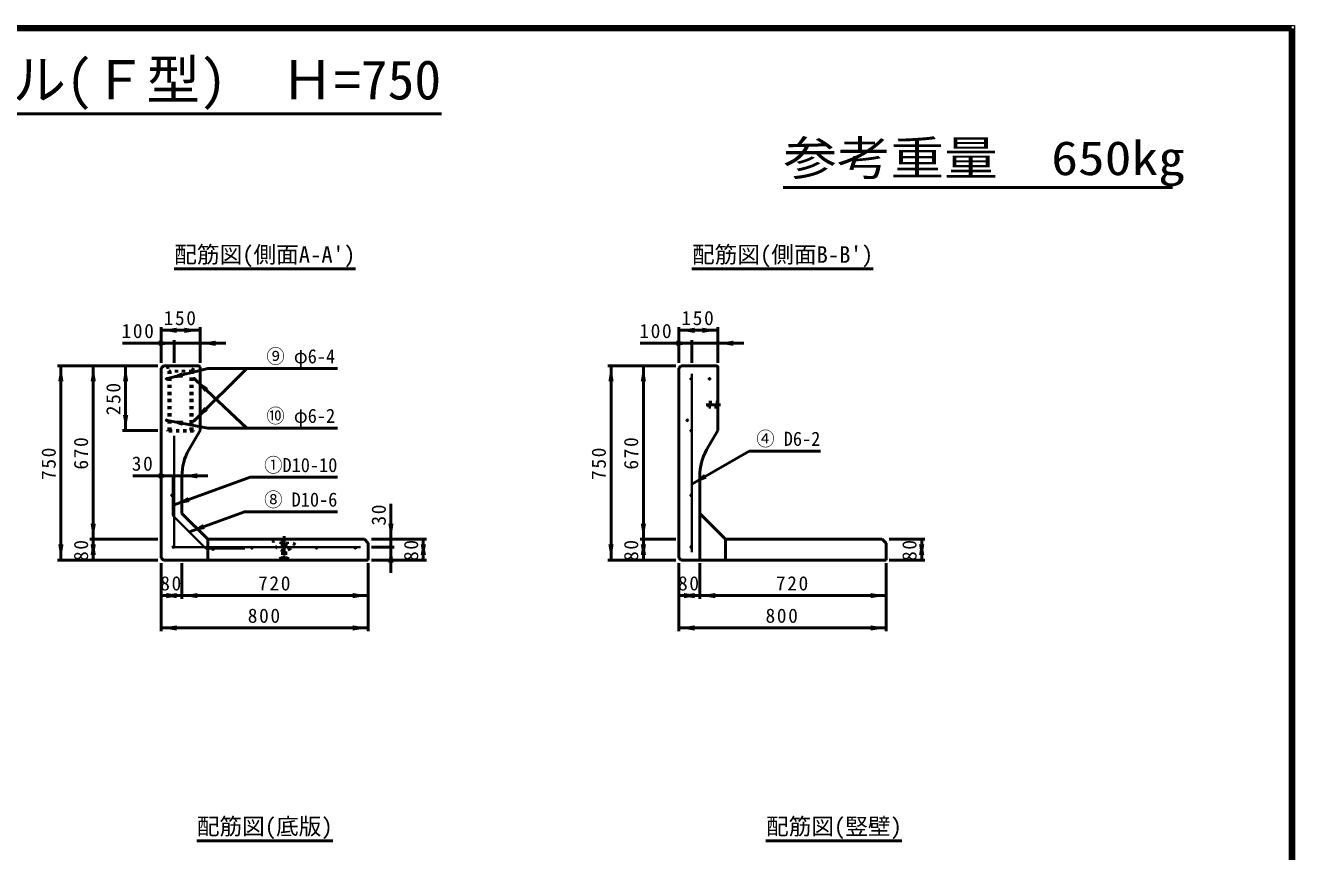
# Model space of a CAD drawing. Units: millimetres, scale not verified. Extents: x 100 to 4105, y 100 to 2870.
# Drawn here: x 2144 to 4105, y 1593 to 2870 of the extents above; entities that cross this region are included whole.
import ezdxf
from ezdxf.enums import TextEntityAlignment as Align

# ---------------------------------------------------------------- set-up
doc = ezdxf.new("R2010")
doc.units = ezdxf.units.MM
doc.header["$LTSCALE"] = 5
doc.linetypes.add('USER2', pattern=[13.4, 10, -1.2, 1, -1.2])
doc.linetypes.add('USER3', pattern=[2.2, 1, -1.2])
doc.layers.add('V-nasSTD', color=7, linetype='Continuous', lineweight=50)
doc.styles.add('ＭＳ ゴシック', font='')
doc.styles.get('ＭＳ ゴシック').set_extended_font_data('MS Gothic')

msp = doc.modelspace()

# ---------------------------------------------------------------- hatches: boundary and pattern name
at = {"layer": 'V-nasSTD'}
for points in [[(2377.792, 2398.689), (2377.792, 2394.689), (2353.792, 2398.689), (2377.792, 2402.689)], [(2389.792, 2398.689), (2389.792, 2402.689), (2413.792, 2398.689), (2389.792, 2394.689)], [(3177.792, 2398.689), (3177.792, 2394.689), (3153.792, 2398.689), (3177.792, 2402.689)], [(3189.792, 2398.689), (3189.792, 2402.689), (3213.792, 2398.689), (3189.792, 2394.689)], [(2349.792, 2378.689), (2349.792, 2382.689), (2373.792, 2378.689), (2349.792, 2374.689)], [(2437.792, 2378.689), (2437.792, 2374.689), (2413.792, 2378.689), (2437.792, 2382.689)], [(3149.792, 2378.689), (3149.792, 2382.689), (3173.792, 2378.689), (3149.792, 2374.689)], [(3237.792, 2378.689), (3237.792, 2374.689), (3213.792, 2378.689), (3237.792, 2382.689)], [(2198.792, 2319.689), (2194.792, 2319.689), (2198.792, 2343.689), (2202.792, 2319.689)], [(2248.792, 2319.689), (2244.792, 2319.689), (2248.792, 2343.689), (2252.792, 2319.689)], [(2298.792, 2319.689), (2294.792, 2319.689), (2298.792, 2343.689), (2302.792, 2319.689)], [(2386.833, 2329.83), (2387.808, 2325.951), (2363.556, 2323.982), (2385.858, 2333.71)], [(3048.792, 2319.689), (3044.792, 2319.689), (3048.792, 2343.689), (3052.792, 2319.689)], [(3098.792, 2319.689), (3094.792, 2319.689), (3098.792, 2343.689), (3102.792, 2319.689)], [(2423.556, 2306.432), (2420.817, 2303.517), (2406.067, 2322.867), (2426.296, 2309.347)], [(2423.108, 2277.411), (2425.921, 2274.567), (2406.046, 2260.533), (2420.295, 2280.255)], [(2298.792, 2267.689), (2302.792, 2267.689), (2298.792, 2243.689), (2294.792, 2267.689)], [(2387.157, 2255.022), (2386.416, 2251.091), (2363.572, 2259.467), (2387.897, 2258.953)], [(2349.792, 2173.756), (2349.792, 2177.756), (2373.792, 2173.756), (2349.792, 2169.756)], [(2409.792, 2173.756), (2409.792, 2169.756), (2385.792, 2173.756), (2409.792, 2177.756)], [(3194.577, 2173.09), (3196.577, 2169.626), (3173.792, 2161.09), (3192.577, 2176.554)], [(2396.345, 2137.112), (2397.713, 2133.353), (2373.792, 2128.903), (2394.977, 2140.87)], [(2248.792, 2099.689), (2252.792, 2099.689), (2248.792, 2075.689), (2244.792, 2099.689)], [(2419.86, 2095.412), (2421.228, 2091.654), (2397.307, 2087.204), (2418.492, 2099.171)], [(2708.792, 2099.689), (2712.792, 2099.689), (2708.792, 2075.689), (2704.792, 2099.689)], [(3098.792, 2099.689), (3102.792, 2099.689), (3098.792, 2075.689), (3094.792, 2099.689)], [(2198.792, 2067.689), (2202.792, 2067.689), (2198.792, 2043.689), (2194.792, 2067.689)], [(2248.792, 2051.689), (2244.792, 2051.689), (2248.792, 2075.689), (2252.792, 2051.689)], [(2248.792, 2067.689), (2252.792, 2067.689), (2248.792, 2043.689), (2244.792, 2067.689)], [(2708.792, 2039.689), (2704.792, 2039.689), (2708.792, 2063.689), (2712.792, 2039.689)], [(2758.792, 2051.689), (2754.792, 2051.689), (2758.792, 2075.689), (2762.792, 2051.689)], [(2758.792, 2067.689), (2762.792, 2067.689), (2758.792, 2043.689), (2754.792, 2067.689)], [(3048.792, 2067.689), (3052.792, 2067.689), (3048.792, 2043.689), (3044.792, 2067.689)], [(3098.792, 2051.689), (3094.792, 2051.689), (3098.792, 2075.689), (3102.792, 2051.689)], [(3098.792, 2067.689), (3102.792, 2067.689), (3098.792, 2043.689), (3094.792, 2067.689)], [(3528.792, 2051.689), (3524.792, 2051.689), (3528.792, 2075.689), (3532.792, 2051.689)], [(3528.792, 2067.689), (3532.792, 2067.689), (3528.792, 2043.689), (3524.792, 2067.689)], [(2377.792, 1988.689), (2377.792, 1984.689), (2353.792, 1988.689), (2377.792, 1992.689)], [(2361.792, 1988.689), (2361.792, 1992.689), (2385.792, 1988.689), (2361.792, 1984.689)], [(2409.792, 1988.689), (2409.792, 1984.689), (2385.792, 1988.689), (2409.792, 1992.689)], [(2649.792, 1988.689), (2649.792, 1992.689), (2673.792, 1988.689), (2649.792, 1984.689)], [(3177.792, 1988.689), (3177.792, 1984.689), (3153.792, 1988.689), (3177.792, 1992.689)], [(3161.792, 1988.689), (3161.792, 1992.689), (3185.792, 1988.689), (3161.792, 1984.689)], [(3209.792, 1988.689), (3209.792, 1984.689), (3185.792, 1988.689), (3209.792, 1992.689)], [(3449.792, 1988.689), (3449.792, 1992.689), (3473.792, 1988.689), (3449.792, 1984.689)], [(2377.792, 1938.689), (2377.792, 1934.689), (2353.792, 1938.689), (2377.792, 1942.689)], [(2649.792, 1938.689), (2649.792, 1942.689), (2673.792, 1938.689), (2649.792, 1934.689)], [(3177.792, 1938.689), (3177.792, 1934.689), (3153.792, 1938.689), (3177.792, 1942.689)], [(3449.792, 1938.689), (3449.792, 1942.689), (3473.792, 1938.689), (3449.792, 1934.689)]]:
    msp.add_hatch(color=256, dxfattribs=at).paths.add_polyline_path(points)

# ---------------------------------------------------------------- linework, layer by layer
at = {"layer": 'V-nasSTD', "lineweight": 100}
for p, q in [((4100, 2865), (105, 2865)), ((4100, 105), (4100, 2865))]:
    msp.add_line(p, q, dxfattribs=at)
at = {"layer": 'V-nasSTD'}
for p, q in [((1418.212, 2733.465), (2786.788, 2733.465)), ((3314.969, 2619.328), (3916.169, 2619.328)), ((2373.792, 2493.689), (2653.792, 2493.689)), ((3173.792, 2493.689), (3453.792, 2493.689)), ((2353.792, 2403.689), (2353.792, 2348.689)), ((2413.792, 2398.689), (2353.792, 2398.689)), ((2413.792, 2403.689), (2413.792, 2348.689)), ((3153.792, 2403.689), (3153.792, 2348.689)), ((3213.792, 2398.689), (3153.792, 2398.689)), ((3213.792, 2403.689), (3213.792, 2348.689)), ((2293.792, 2378.689), (2373.792, 2378.689)), ((2373.792, 2383.689), (2373.792, 2348.689)), ((2373.792, 2378.689), (2413.792, 2378.689)), ((2413.792, 2378.689), (2453.792, 2378.689)), ((3093.792, 2378.689), (3173.792, 2378.689)), ((3173.792, 2383.689), (3173.792, 2348.689)), ((3173.792, 2378.689), (3213.792, 2378.689)), ((3213.792, 2378.689), (3253.792, 2378.689)), ((2348.792, 2343.689), (2193.792, 2343.689)), ((2198.792, 2343.689), (2198.792, 2043.689)), ((2248.792, 2343.689), (2248.792, 2075.689)), ((2298.792, 2343.689), (2298.792, 2243.689)), ((2357.392, 2343.689), (2353.792, 2340.089)), ((2353.792, 2340.089), (2353.792, 2047.289)), ((2411.792, 2343.689), (2357.392, 2343.689)), ((2426.066, 2339.689), (2363.556, 2323.982)), ((2486.066, 2339.689), (2406.046, 2260.533)), ((2413.792, 2341.689), (2413.792, 2243.689)), ((2426.066, 2339.689), (2626.066, 2339.689)), ((3148.792, 2343.689), (3043.792, 2343.689)), ((3048.792, 2343.689), (3048.792, 2043.689)), ((3098.792, 2343.689), (3098.792, 2075.689)), ((3157.392, 2343.689), (3153.792, 2340.089)), ((3153.792, 2340.089), (3153.792, 2047.289)), ((3211.792, 2343.689), (3157.392, 2343.689)), ((3213.792, 2341.689), (3213.792, 2243.689)), ((2486.066, 2247.689), (2406.067, 2322.867)), ((2426.066, 2247.689), (2363.572, 2259.467)), ((2348.792, 2243.689), (2293.792, 2243.689)), ((2413.792, 2243.689), (2396.51, 2213.756)), ((2426.066, 2247.689), (2626.066, 2247.689)), ((3213.792, 2243.689), (3196.51, 2213.756)), ((3173.792, 2161.09), (3262.283, 2212.18)), ((3262.283, 2212.18), (3372.283, 2212.18)), ((2309.792, 2173.756), (2373.792, 2173.756)), ((2385.792, 2173.756), (2373.792, 2173.756)), ((2373.792, 2128.903), (2491.066, 2171.587)), ((2385.792, 2173.756), (2425.792, 2173.756)), ((2385.792, 2173.756), (2385.792, 2115.689)), ((2491.066, 2171.587), (2626.066, 2171.587)), ((3185.792, 2173.756), (3185.792, 2043.689)), ((2397.307, 2087.204), (2482.581, 2118.241)), ((2482.581, 2118.241), (2626.066, 2118.241)), ((2708.792, 2075.689), (2708.792, 2130.689)), ((2385.792, 2115.689), (2425.792, 2075.689)), ((3185.792, 2115.689), (3225.792, 2075.689)), ((2348.792, 2075.689), (2243.792, 2075.689)), ((2248.792, 2075.689), (2248.792, 2043.689)), ((2425.792, 2075.689), (2667.792, 2075.689)), ((2425.792, 2043.689), (2425.792, 2075.689)), ((2667.792, 2075.689), (2673.792, 2069.689)), ((2673.792, 2043.689), (2673.792, 2069.689)), ((2763.792, 2075.689), (2678.792, 2075.689)), ((2713.792, 2063.689), (2678.792, 2063.689)), ((2708.792, 2075.689), (2708.792, 2063.689)), ((2708.792, 2063.689), (2708.792, 2023.689)), ((2758.792, 2075.689), (2758.792, 2043.689)), ((3148.792, 2075.689), (3093.792, 2075.689)), ((3098.792, 2075.689), (3098.792, 2043.689)), ((3098.792, 2075.689), (3098.792, 2043.689)), ((3225.792, 2075.689), (3467.792, 2075.689)), ((3225.792, 2043.689), (3225.792, 2075.689)), ((3467.792, 2075.689), (3473.792, 2069.689)), ((3473.792, 2043.689), (3473.792, 2069.689)), ((3533.792, 2075.689), (3478.792, 2075.689)), ((3528.792, 2075.689), (3528.792, 2043.689)), ((2348.792, 2043.689), (2193.792, 2043.689)), ((2353.792, 2047.289), (2357.392, 2043.689)), ((2357.392, 2043.689), (2673.792, 2043.689)), ((2763.792, 2043.689), (2678.792, 2043.689)), ((3148.792, 2043.689), (3043.792, 2043.689)), ((3153.792, 2047.289), (3157.392, 2043.689)), ((3157.392, 2043.689), (3473.792, 2043.689)), ((3533.792, 2043.689), (3478.792, 2043.689)), ((2353.792, 1933.689), (2353.792, 2038.689)), ((2385.792, 1983.689), (2385.792, 2038.689)), ((2673.792, 1933.689), (2673.792, 2038.689)), ((3153.792, 1933.689), (3153.792, 2038.689)), ((3185.792, 1983.689), (3185.792, 2038.689)), ((3473.792, 1933.689), (3473.792, 2038.689)), ((2385.792, 1988.689), (2353.792, 1988.689)), ((2385.792, 1988.689), (2353.792, 1988.689)), ((2673.792, 1988.689), (2385.792, 1988.689)), ((3185.792, 1988.689), (3153.792, 1988.689)), ((3185.792, 1988.689), (3153.792, 1988.689)), ((3473.792, 1988.689), (3185.792, 1988.689)), ((2673.792, 1938.689), (2353.792, 1938.689)), ((3473.792, 1938.689), (3153.792, 1938.689)), ((2408.792, 1609.889), (2618.792, 1609.889)), ((3288.192, 1609.889), (3498.192, 1609.889))]:
    msp.add_line(p, q, dxfattribs=at)
at = {"layer": 'V-nasSTD', "linetype": 'USER3'}
for p, q in [((2362.792, 2343.689), (2365.792, 2335.689)), ((2365.792, 2243.689), (2365.792, 2335.689)), ((2401.792, 2335.689), (2365.792, 2335.689)), ((2367.792, 2243.689), (2367.792, 2335.689)), ((2399.792, 2243.689), (2399.792, 2335.689)), ((2401.792, 2335.689), (2404.792, 2343.689)), ((2401.792, 2243.689), (2401.792, 2335.689)), ((3213.792, 2268.689), (3213.792, 2298.689)), ((3199.792, 2279.689), (3199.792, 2287.689)), ((3199.792, 2287.689), (3213.792, 2287.689)), ((3213.792, 2279.689), (3199.792, 2279.689)), ((2403.792, 2243.689), (2363.792, 2243.689)), ((2363.792, 2242.889), (2363.792, 2243.689)), ((2403.792, 2242.889), (2363.792, 2242.889)), ((2403.792, 2242.889), (2403.792, 2243.689)), ((2538.792, 2071.689), (2548.792, 2071.689)), ((2538.792, 2071.689), (2538.792, 2068.889)), ((2538.792, 2068.889), (2540.992, 2067.689)), ((2538.792, 2068.889), (2548.792, 2068.889)), ((2540.992, 2067.689), (2540.992, 2047.689)), ((2540.992, 2067.689), (2546.592, 2067.689)), ((2546.592, 2067.689), (2548.792, 2068.889)), ((2546.592, 2067.689), (2546.592, 2047.689)), ((2548.792, 2071.689), (2548.792, 2068.889)), ((2536.792, 2045.689), (2540.992, 2047.689)), ((2536.792, 2045.689), (2536.792, 2044.489)), ((2536.792, 2045.689), (2550.792, 2045.689)), ((2536.792, 2044.489), (2550.792, 2044.489)), ((2540.992, 2047.689), (2546.592, 2047.689)), ((2546.592, 2047.689), (2550.792, 2045.689)), ((2550.792, 2045.689), (2550.792, 2044.489))]:
    msp.add_line(p, q, dxfattribs=at)
at = {"layer": 'V-nasSTD', "lineweight": 35}
for p, q in [((3173.792, 2331.689), (3173.792, 2055.689)), ((2373.792, 2235.689), (2373.792, 2063.689)), ((2371.792, 2172.719), (2371.792, 2112.719)), ((2371.792, 2112.719), (2422.822, 2061.689)), ((2373.792, 2063.689), (2661.792, 2063.689)), ((2422.822, 2061.689), (2482.822, 2061.689))]:
    msp.add_line(p, q, dxfattribs=at)
at = {"layer": 'V-nasSTD', "linetype": 'USER2'}
for p, q in [((3195.792, 2283.689), (3217.792, 2283.689)), ((2543.792, 2080.689), (2543.792, 2050.689))]:
    msp.add_line(p, q, dxfattribs=at)
at = {"layer": 'V-nasSTD', "lineweight": 13}
msp.add_lwpolyline([(100, 100), (100, 2870), (4105, 2870), (4105, 100)], close=True, dxfattribs=at)
at = {"layer": 'V-nasSTD', "lineweight": 35}
for centre in [(2362.392, 2323.689), (2405.192, 2323.689), (3172.592, 2323.689), (3200.992, 2323.689), (2362.392, 2259.689), (2405.192, 2259.689), (3166.592, 2259.689), (3172.592, 2243.689), (2370.592, 2143.689), (3172.592, 2143.689), (2372.592, 2063.689), (2433.792, 2060.489), (2493.792, 2062.489), (2593.792, 2062.489), (2653.792, 2062.489), (3172.592, 2063.689)]:
    msp.add_circle(centre, 1.2, dxfattribs=at)
at = {"layer": 'V-nasSTD'}
for centre, radius, start, end in [((2411.792, 2341.689), 2, 0, 90), ((3211.792, 2341.689), 2, 0, 90), ((2465.792, 2173.756), 80, 150, 180), ((3265.792, 2173.756), 80, 150, 180)]:
    msp.add_arc(centre, radius, start, end, dxfattribs=at)
at = {"layer": 'V-nasSTD', "linetype": 'USER3'}
msp.add_arc((2543.792, 2075.689), 17.2, 180, 0, dxfattribs=at)

# ---------------------------------------------------------------- texts
at = {"layer": 'V-nasSTD', "style": 'ＭＳ ゴシック'}
for s, height, p in [('1ｓｔタッチウォール(Ｆ型)  Ｈ=750', 60.81, (2102.5, 2816.409)), ("配筋図(側面A-A')", 25.66, (2513.792, 2528.689)), ("配筋図(側面B-B')", 25.66, (3313.792, 2528.689)), ('配筋図(底版)', 25.66, (2513.792, 1644.889)), ('配筋図(竪壁)', 25.66, (3393.192, 1644.889))]:
    msp.add_text(s, height=height, dxfattribs=at).set_placement(p, align=Align.TOP_CENTER)
at = {"layer": 'V-nasSTD', "style": 'ＭＳ ゴシック', "width": 1.15}
msp.add_text('参考重量\u3000650kg', height=52.79, dxfattribs=at).set_placement((3314.969, 2691.328), align=Align.TOP_LEFT)
at = {"layer": 'V-nasSTD', "style": 'ＭＳ ゴシック', "width": 0.95}
for s, p in [('⑨ φ6-4', (2569.431, 2369.497)), ('⑩ φ6-2', (2569.431, 2277.497)), ('④ D6-2', (3322.728, 2241.988)), ('①D10-10', (2569.431, 2201.395)), ('⑧ D10-6', (2569.431, 2148.049))]:
    msp.add_text(s, height=21.85, dxfattribs=at).set_placement(p, align=Align.TOP_CENTER)
at = {"layer": 'V-nasSTD', "char_height": 21.99, "attachment_point": 2, "style": 'ＭＳ ゴシック'}
for s, insert in [('\\T1.17;150', (2383.792, 2428.689)), ('\\T1.17;150', (3183.792, 2428.689)), ('\\T1.17;100', (2318.792, 2408.689)), ('\\T1.17;100', (3118.792, 2408.689)), ('\\T1.17;30', (2325.792, 2203.756)), ('\\T1.17;80', (2369.792, 2018.689)), ('\\T1.17;720', (2529.792, 2018.689)), ('\\T1.17;80', (3169.792, 2018.689)), ('\\T1.17;720', (3329.792, 2018.689)), ('\\T1.17;800', (2513.792, 1968.689)), ('\\T1.17;800', (3313.792, 1968.689))]:
    msp.add_mtext(s, dxfattribs=dict(at, insert=insert))
at = {"layer": 'V-nasSTD', "char_height": 21.99, "attachment_point": 2, "rotation": 90, "style": 'ＭＳ ゴシック'}
for s, insert in [('\\T1.17;250', (2268.792, 2293.689)), ('\\T1.17;670', (2218.792, 2209.689)), ('\\T1.17;670', (3068.792, 2209.689)), ('\\T1.17;750', (2168.792, 2193.689)), ('\\T1.17;750', (3018.792, 2193.689)), ('\\T1.17;30', (2678.792, 2114.439)), ('\\T1.17;80', (2218.792, 2059.689)), ('\\T1.17;80', (2728.792, 2059.689)), ('\\T1.17;80', (3068.792, 2059.689)), ('\\T1.17;80', (3498.792, 2059.689))]:
    msp.add_mtext(s, dxfattribs=dict(at, insert=insert))

doc.saveas('drawing.dxf')
